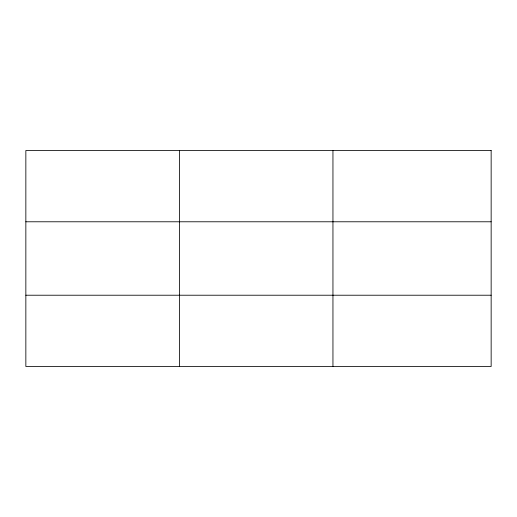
<?xml version="1.0" encoding="UTF-8"?>
<svg xmlns="http://www.w3.org/2000/svg" width="517" height="517" viewBox="0 0 517 517"><rect width="100%" height="100%" fill="white"/><g stroke="black" fill="none" stroke-linecap="round" stroke-linejoin="round"><path stroke-width="0.78" d="M179.399 150.512L179.399 366.488M332.948 150.512L332.948 366.488M25.85 221.78L491.15 221.78M25.85 295.22L491.15 295.22M491.15 150.512L491.15 366.488L25.85 366.488L25.85 150.512L491.15 150.512"/></g></svg>
